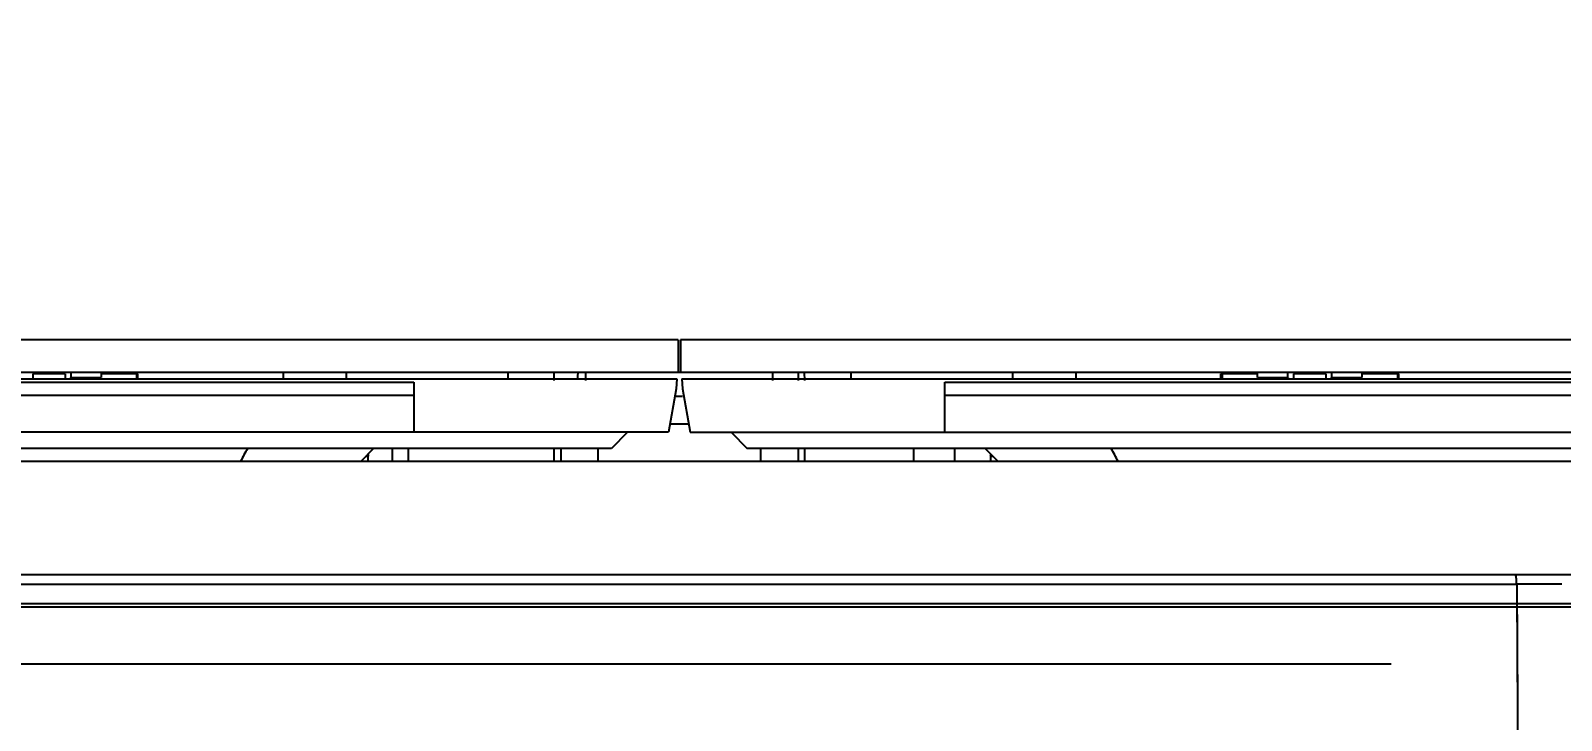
# Model space of a CAD drawing. Header units: millimetres. Extents: x -97344 to -49824, y -57049 to -40247.
# Drawn here: x -63579.8 to -63485.1, y -52801.4 to -52758.8 of the extents above; entities that cross this region are included whole.
import ezdxf

# ---------------------------------------------------------------- set-up
doc = ezdxf.new("R2010")
doc.units = ezdxf.units.MM
doc.header["$LTSCALE"] = 200
doc.header["$PDSIZE"] = -1
for name, color, linetype in [('02___PRT_ALL_AXES', 7, 'Continuous'), ('06___PRT_ALL_SURFS', 7, 'Continuous'), ('DIM', 3, 'Continuous'), ('LAY0011', 7, 'Continuous')]:
    doc.layers.add(name, color=color, linetype=linetype)
doc.styles.add('TSSD_Dimension', font='tssdeng.shx', dxfattribs={"width": 0.7, "bigfont": 'hztxt.shx'})
doc.dimstyles.new('TSSD_20_20', dxfattribs={"dimtxt": 60, "dimasz": 20, "dimexe": 20, "dimexo": 50, "dimgap": 20, "dimtad": 1, "dimdec": 0, "dimzin": 0, "dimdsep": 46, "dimtxsty": 'TSSD_Dimension', "dimblk": 'ARCHTICK', "dimcen": 0, "dimdle": 20, "dimclrt": 7, "dimadec": 0, "dimazin": 0, "dimtfac": 1, "dimtdec": 0, "dimtix": 1, "dimtmove": 2, "dimatfit": 3, "dimfxl": 1, "dimtolj": 1, "dimtzin": 0, "dimarcsym": 0})

# ---------------------------------------------------------------- blocks, each defined once
blk = doc.blocks.new('23-D1020-B_EXTRUSION-MAIN-BODY_BASESTAND-0_5m_Absen-PL__363', base_point=(418.75, -61.98))
at = {"color": 7, "linetype": 'Continuous'}
for p, q in [((892.007, 18.02), (441.246, 18.02)), ((892.007, 17.82), (441.246, 17.82))]:
    blk.add_line(p, q, dxfattribs=at)
blk = doc.blocks.new('Top1', base_point=(668.75, -75.52))
blk.add_blockref('23-D1020-B_EXTRUSION-MAIN-BODY_BASESTAND-0_5m_Absen-PL__363', (418.75, -61.98))
blk = doc.blocks.new('*U1521')
blk.add_blockref('Top1', (0, -50.114))
blk = doc.blocks.new('*U1522')
at = {"layer": 'DIM', "color": 0, "linetype": 'ByBlock', "lineweight": -2, "transparency": 16777216}
blk.add_blockref('*U1521', (6000, 0), dxfattribs=at)
blk = doc.blocks.new('2250')
at = {"color": 7, "linetype": 'Continuous'}
for p, q in [((-45337.856, -64404.84), (-45577.425, -64404.84)), ((-45337.856, -64404.84), (-45337.856, -64406.84)), ((-45337.706, -64404.84), (-45337.706, -64406.84)), ((-45098.137, -64404.84), (-45337.706, -64404.84)), ((-45337.856, -64406.84), (-45577.211, -64406.84)), ((-45377.751, -64406.94), (-45377.751, -64407.24)), ((-45375.751, -64406.94), (-45377.751, -64406.94)), ((-45377.63, -64406.94), (-45377.63, -64406.84)), ((-45375.872, -64406.84), (-45375.872, -64406.94)), ((-45375.751, -64406.94), (-45375.751, -64407.24)), ((-45375.383, -64407.148), (-45375.481, -64407.24)), ((-45375.383, -64407.148), (-45375.383, -64406.84)), ((-45375.383, -64407.148), (-45373.529, -64407.148)), ((-45373.647, -64407.195), (-45373.529, -64407.148)), ((-45373.529, -64406.84), (-45373.529, -64407.148)), ((-45371.251, -64406.94), (-45373.529, -64406.94)), ((-45371.336, -64406.94), (-45371.336, -64407.24)), ((-45371.251, -64407.24), (-45371.251, -64406.94)), ((-45345.529, -64407.34), (-45345.515, -64406.84)), ((-45343.563, -64407.34), (-45343.563, -64406.84)), ((-45098.35, -64406.84), (-45337.706, -64406.84)), ((-45331.998, -64407.34), (-45331.998, -64406.84)), ((-45330.445, -64406.84), (-45330.445, -64407.34)), ((-45330.033, -64407.34), (-45330.047, -64406.84)), ((-45304.311, -64407.24), (-45304.311, -64406.94)), ((-45302.033, -64406.94), (-45304.311, -64406.94)), ((-45304.226, -64406.94), (-45304.226, -64407.24)), ((-45302.033, -64407.148), (-45302.033, -64406.84)), ((-45302.033, -64407.148), (-45301.915, -64407.195)), ((-45302.033, -64407.148), (-45300.178, -64407.148)), ((-45300.178, -64406.84), (-45300.178, -64407.148)), ((-45300.08, -64407.24), (-45300.178, -64407.148)), ((-45299.811, -64406.94), (-45299.811, -64407.24)), ((-45297.811, -64406.94), (-45299.811, -64406.94)), ((-45299.69, -64406.94), (-45299.69, -64406.84)), ((-45297.932, -64406.84), (-45297.932, -64406.94)), ((-45297.811, -64406.94), (-45297.811, -64407.24)), ((-45297.443, -64407.148), (-45297.541, -64407.24)), ((-45297.443, -64407.148), (-45297.443, -64406.84)), ((-45297.443, -64407.148), (-45295.589, -64407.148)), ((-45295.707, -64407.195), (-45295.589, -64407.148)), ((-45295.589, -64406.84), (-45295.589, -64407.148)), ((-45293.311, -64406.94), (-45295.589, -64406.94)), ((-45293.396, -64406.94), (-45293.396, -64407.24)), ((-45293.311, -64407.24), (-45293.311, -64406.94)), ((-45577.168, -64407.24), (-45337.931, -64407.24)), ((-45438.201, -64407.443), (-45354.201, -64407.443)), ((-45373.647, -64407.24), (-45373.647, -64407.195)), ((-45354.201, -64407.443), (-45354.201, -64410.54)), ((-45337.973, -64407.847), (-45338.448, -64410.54)), ((-45337.931, -64407.24), (-45337.973, -64407.847)), ((-45337.631, -64407.24), (-45337.588, -64407.847)), ((-45337.631, -64407.24), (-45098.393, -64407.24)), ((-45337.588, -64407.847), (-45337.114, -64410.54)), ((-45321.361, -64410.54), (-45321.361, -64407.443)), ((-45321.361, -64407.443), (-45237.361, -64407.443)), ((-45301.915, -64407.24), (-45301.915, -64407.195)), ((-45295.707, -64407.24), (-45295.707, -64407.195)), ((-45438.201, -64408.24), (-45354.201, -64408.24)), ((-45321.361, -64408.24), (-45237.361, -64408.24)), ((-45338.448, -64410.54), (-45354.201, -64410.54)), ((-45337.202, -64410.04), (-45338.36, -64410.04)), ((-45337.114, -64410.54), (-45188.201, -64410.54)), ((-45334.581, -64410.54), (-45333.581, -64411.54)), ((-45341.981, -64411.54), (-45576.708, -64411.54)), ((-45356.681, -64411.54), (-45357.481, -64412.34)), ((-45355.531, -64411.54), (-45355.531, -64412.34)), ((-45354.531, -64412.34), (-45354.531, -64411.54)), ((-45345.531, -64412.34), (-45345.531, -64411.54)), ((-45345.116, -64411.54), (-45345.116, -64412.34)), ((-45342.812, -64411.54), (-45342.812, -64412.34)), ((-45098.853, -64411.54), (-45333.581, -64411.54)), ((-45332.75, -64412.34), (-45332.75, -64411.54)), ((-45330.445, -64411.54), (-45330.445, -64412.34)), ((-45330.031, -64412.34), (-45330.031, -64411.54)), ((-45323.281, -64412.34), (-45323.281, -64411.54)), ((-45320.781, -64411.54), (-45320.781, -64412.34)), ((-45318.081, -64412.34), (-45318.881, -64411.54)), ((-45099.048, -64412.34), (-45576.514, -64412.34)), ((-45357.031, -64412.04), (-45357.181, -64412.04)), ((-45357.031, -64412.04), (-45357.031, -64412.34)), ((-45318.531, -64412.34), (-45318.531, -64412.04)), ((-45318.381, -64412.04), (-45318.531, -64412.04)), ((-45202.36, -64419.34), (-45473.202, -64419.34)), ((-45389.543, -64419.919), (-45286.019, -64419.919)), ((-45286.019, -64419.919), (-45285.979, -64427.333)), ((-45283.234, -64419.919), (-45286.019, -64419.919)), ((-45285.979, -64427.333), (-45285.886, -64444.051))]:
    blk.add_line(p, q, dxfattribs=at)
blk.add_lwpolyline([(-45286.019, -64419.919), (-45285.993, -64424.66), (-45285.979, -64427.333)], dxfattribs=at)
for centre, start, end in [((-45356.531, -64412.04), 165.00286, 180), ((-45319.031, -64412.04), 0, 14.99714)]:
    blk.add_arc(centre, 0.5, start, end, dxfattribs=at)
for centre, major_axis, ratio, start_param, end_param in [((-45337.781, -64407.34), (0, 6.3), 1, 1.491348, 1.545), ((-45355.381, -64416.969), (0, 10.619), 0.996166, 1.034134, 1.119749), ((-45320.181, -64416.969), (0, 10.619), 0.996166, -1.119749, -1.034134)]:
    blk.add_ellipse(centre, major_axis=major_axis, ratio=ratio, start_param=start_param, end_param=end_param, dxfattribs=at)
blk.add_open_spline([(-45286.026, -64419.919), (-45286.027, -64419.781), (-45286.026, -64419.587), (-45286.064, -64419.415), (-45286.092, -64419.34), (-45286.11, -64419.34)], degree=3, knots=[0, 0, 0, 0, 0.693114, 0.907788, 1, 1, 1, 1], dxfattribs=at)
at = {"layer": '02___PRT_ALL_AXES', "color": 7, "linetype": 'Continuous'}
for p, q in [((-45362.281, -64406.84), (-45362.281, -64407.24)), ((-45358.381, -64406.84), (-45358.381, -64407.24)), ((-45348.381, -64406.84), (-45348.381, -64407.24)), ((-45327.181, -64406.84), (-45327.181, -64407.24)), ((-45317.181, -64406.84), (-45317.181, -64407.24)), ((-45313.281, -64406.84), (-45313.281, -64407.24))]:
    blk.add_line(p, q, dxfattribs=at)
at = {"layer": '06___PRT_ALL_SURFS', "color": 7, "linetype": 'Continuous'}
for p, q in [((-45354.201, -64410.54), (-45438.201, -64410.54)), ((-45340.981, -64410.54), (-45341.981, -64411.54)), ((-45381.773, -64424.84), (-45293.789, -64424.84))]:
    blk.add_line(p, q, dxfattribs=at)
at = {"layer": 'LAY0011', "color": 7, "linetype": 'Continuous'}
for p, q in [((-45098.35, -64406.84), (-45577.211, -64406.84)), ((-45337.588, -64408.34), (-45337.973, -64408.34))]:
    blk.add_line(p, q, dxfattribs=at)
blk = doc.blocks.new('*U1514')
at = {"layer": 'DIM', "color": 3}
blk.add_blockref('2250', (45347.11, 64440.647), dxfattribs=at)
blk = doc.blocks.new('*U1516')
at = {"layer": 'DIM', "color": 0, "linetype": 'ByBlock', "lineweight": -2, "transparency": 16777216}
blk.add_blockref('*U1514', (6000, 0), dxfattribs=at)
blk = doc.blocks.new('_ArchTick')
at = {"color": 0, "linetype": 'ByBlock', "const_width": 0.5}
blk.add_lwpolyline([(-0.7071, -0.7071), (0.7071, 0.7071)], dxfattribs=at)
blk = doc.blocks.new('*D1602')
at = {"layer": 'Defpoints', "color": 0, "transparency": 16777216}
for p in [(-57789.665, -52343.765), (-69789.665, -52769.04), (-57789.665, -52769.04)]:
    blk.add_point(p, dxfattribs=at)
at = {"layer": 'DIM', "color": 0, "lineweight": -2, "transparency": 16777216}
for p, q in [((-69789.665, -52719.04), (-69789.665, -52323.765)), ((-57789.665, -52719.04), (-57789.665, -52323.765)), ((-69809.665, -52343.765), (-57769.665, -52343.765))]:
    blk.add_line(p, q, dxfattribs=at)
at = {"layer": 'DIM', "color": 0, "lineweight": -2, "transparency": 16777216, "xscale": 20, "yscale": 20, "zscale": 20, "rotation": 180}
blk.add_blockref('_ArchTick', (-69789.665, -52343.765), dxfattribs=at)
at = {"layer": 'DIM', "color": 0, "lineweight": -2, "transparency": 16777216, "xscale": 20, "yscale": 20, "zscale": 20}
blk.add_blockref('_ArchTick', (-57789.665, -52343.765), dxfattribs=at)
at = {"layer": 'DIM', "color": 7, "transparency": 16777216, "insert": (-63789.665, -52293.765), "char_height": 60, "attachment_point": 5, "style": 'TSSD_Dimension'}
blk.add_mtext('\\A1;12000', dxfattribs=at)

msp = doc.modelspace()

# ---------------------------------------------------------------- block references
at = {"layer": 'DIM', "color": 3}
for name, p in [('*U1522', (-69539.665, -52837.614)), ('*U1516', (-69548.994, -52813.697))]:
    msp.add_blockref(name, p, dxfattribs=at)

# ---------------------------------------------------------------- dimensions: what is measured, and where the dimension line sits
at = {"layer": 'DIM'}
dim = msp.add_linear_dim(base=(-57789.665, -52343.765), p1=(-69789.665, -52769.04), p2=(-57789.665, -52769.04), dimstyle='TSSD_20_20', dxfattribs=at)
dim.commit()
dim.dimension.update_dxf_attribs({"geometry": '*D1602', "text_midpoint": (-63789.665, -52293.765)})

doc.saveas('drawing.dxf')
